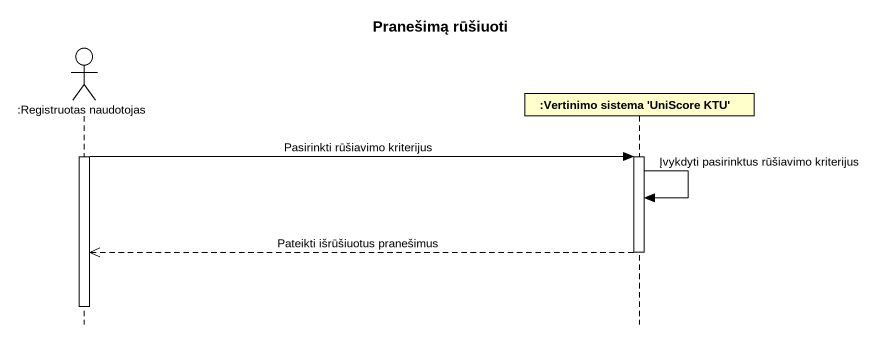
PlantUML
@startuml
title Pranešimą rūšiuoti
hide footbox
actor ":Registruotas naudotojas" as Registruotas_naudotojas
participant ":Vertinimo sistema 'UniScore KTU'" as Vertinimo_sistema_UniScore

activate Registruotas_naudotojas
Registruotas_naudotojas -> Vertinimo_sistema_UniScore : Pasirinkti rūšiavimo kriterijus
activate Vertinimo_sistema_UniScore
Vertinimo_sistema_UniScore -> Vertinimo_sistema_UniScore : Įvykdyti pasirinktus rūšiavimo kriterijus
Vertinimo_sistema_UniScore -->> Registruotas_naudotojas : Pateikti išrūšiuotus pranešimus
deactivate Vertinimo_sistema_UniScore
deactivate Registruotas_naudotojas
@enduml
